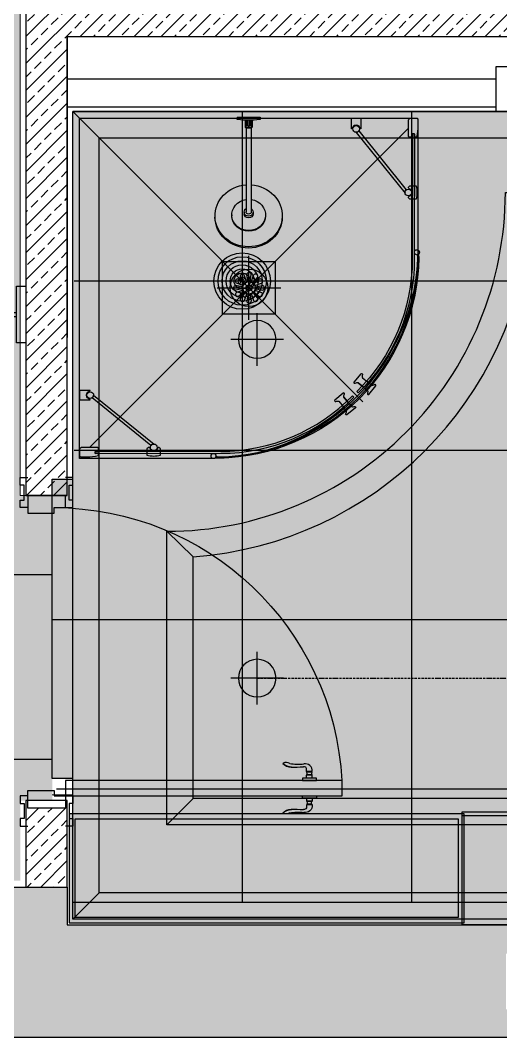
# Model space of a CAD drawing. Header units: millimetres. Extents: x 10553 to 38258, y 46576 to 64025.
# Drawn here: x 19473 to 20750, y 53250 to 55953 of the extents above; entities that cross this region are included whole.
import ezdxf

# ---------------------------------------------------------------- set-up
doc = ezdxf.new("R2010")
doc.units = ezdxf.units.MM
doc.linetypes.add('ACAD_ISO10W100', pattern=[18, 12, -3, 0, -3])
for name, color, linetype in [('ceiling', 232, 'Continuous'), ('doors', 4, 'Continuous'), ('floor', 172, 'Continuous'), ('floor hatch', 252, 'Continuous'), ('furn', 34, 'Continuous'), ('gyps.wall', 3, 'Continuous'), ('light', 230, 'Continuous'), ('plaster', 81, 'Continuous'), ('sanitari', 144, 'Continuous'), ('txt', 164, 'Continuous'), ('wall', 5, 'Continuous')]:
    doc.layers.add(name, color=color, linetype=linetype)
pattern_1 = [(45, (352282.3624041049, -105640.2193394871), (-35.92102448427661, 35.92102448427661), []), (45, (352318.2834441049, -105640.2193394871), (-35.92102448427661, 35.92102448427661), [25.4, -12.7])]

# ---------------------------------------------------------------- blocks, each defined once
blk = doc.blocks.new('downlight')
at = {"color": 0}
for p, q in [((0, 10.5), (0, -10.5)), ((-10.5, 0), (10.5, 0))]:
    blk.add_line(p, q, dxfattribs=at)
blk.add_circle((0, 0), 7.5, dxfattribs=at)
blk = doc.blocks.new('wall sconce')
at = {"color": 0}
for p, q in [((-0.5, -11.52086962844987), (-0.5, -2.5)), ((0.5, -11.52086962844623), (0.5, -2.499999999996362)), ((0, -8.5), (0, -26.5)), ((-9, -17.5), (9, -17.5))]:
    blk.add_line(p, q, dxfattribs=at)
blk.add_lwpolyline([(-7.5, -2.5), (7.5, -2.499999999998181), (7.5, 1.818989403545856e-12), (-7.5, 0)], close=True, dxfattribs=at)
blk.add_circle((0, -17.5), 6, dxfattribs=at)
blk = doc.blocks.new('air diffuser')
at = {"color": 0}
for centre, radius in [((0, 0), 149.9999999999932), ((-3.155443620884047e-30, -2.842170943040401e-14), 128.5714285714285), ((-3.155443620884047e-30, -2.842170943040401e-14), 107.1428571428571), ((-3.155443620884047e-30, -2.842170943040401e-14), 85.71428571428567), ((-3.155443620884047e-30, -2.842170943040401e-14), 64.28571428571425), ((-3.155443620884047e-30, -2.842170943040401e-14), 42.85714285714282), ((-3.155443620884047e-30, -2.842170943040401e-14), 21.4285714285714)]:
    blk.add_circle(centre, radius, dxfattribs=at)
blk = doc.blocks.new('upshower (plan)')
for p, q in [((261.4834198435638, 89.5), (265.0000000000036, 89.5)), ((0, 30.93812952295957), (0, -30.93812952295957)), ((0, 30.93812952295957), (4.236353054824576, 30.93812952295866)), ((259.5297642011428, 44.99999999999818), (261.4834198436038, 44.99999999999818)), ((8.000000000003638, 9), (26, 8.999999999996362)), ((8, 6), (22.99999999999636, 5.999999999995453)), ((8, 2), (22.99999999999636, 1.999999999995453)), ((20.99999999999272, 5.999999999996362), (20.99999999999272, 1.999999999996362)), ((22.99999999999636, 8.999999999996362), (22.99999999999636, 5.999999999995453)), ((22.99999999999636, 1.999999999995453), (22.99999999999636, -2.000000000003638)), ((26, 8.999999999995453), (26, -9.000000000004547)), ((26, 8.999999999996362), (28, 6.999999999995453)), ((28, 6.999999999995453), (28.00000000000364, -7.000000000005457)), ((28, 6.999999999995453), (250.933679374386, 6.999999999989996)), ((251.71514163135, 11.99999999999818), (256.4039151732286, 11.99999999999818)), ((8, -2), (22.99999999999636, -2.000000000004547)), ((8, -6), (23, -6.000000000004547)), ((7.999999999996362, -9), (26.00000000000364, -9.000000000004547)), ((20.99999999999272, -2.000000000003638), (20.99999999999272, -6.000000000004547)), ((22.99999999999636, -6.000000000003638), (23, -9.000000000003638)), ((26.00000000000364, -9.000000000004547), (28.00000000000364, -7.000000000005457)), ((28.00000000000364, -7.000000000005457), (250.933679374386, -7.000000000010004)), ((251.71514163135, -11.99999999999818), (256.4039151732286, -11.99999999999818)), ((0, -31.06187047704043), (4.221181075423374, -31.06187047704134)), ((259.5297642011428, -44.99999999999909), (261.4834198436038, -44.99999999999909)), ((261.4834198435638, -89.50000000000091), (265.0000000000036, -89.50000000000091))]:
    blk.add_line(p, q)
for centre, radius, start, end in [((4.236353054824576, 28.93812952295957), 2, 6.975205051710151, 90), ((-232.2919645948496, -9.094947017729282e-13), 240.2919645948497, 352.994819418393, 6.975205051710151), ((4.221181075423374, -29.06187047704043), 2, 270, 352.994819418393)]:
    blk.add_arc(centre, radius, start, end)
for centre, major_axis, ratio, start_param, end_param in [((261.4834198435638, 0), (0, -89.5), 0.9205048534524151, 4.790681230737974, 10.91728203721117), ((265.0000000000036, 0), (0, -89.5), 0.9205048534524151, 0, 3.141592653589793), ((259.5297642011428, 0), (0, -44.99999999999818), 0.9205048534523149, 4.868578810445346, 10.83938445750402), ((261.4834198436038, 1.818989403545856e-12), (0, -44.99999999999818), 0.9205048534523149, 0, 3.141592653589793), ((251.71514163135, 0), (0, -11.99999999999818), 0.9205048534533065, 5.335215565797829, 10.37274770215325), ((250.933679374386, 0), (0, -7.000000000001819), 0.9205048534524081, 0, 3.141592653589793), ((256.4039151732286, 0), (0, -11.99999999999818), 0.9205048534533065, 0, 3.141592653589793)]:
    blk.add_ellipse(centre, major_axis=major_axis, ratio=ratio, start_param=start_param, end_param=end_param)
blk = doc.blocks.new('door-handle')
at = {"color": 0}
for p, q in [((-32, 10), (-32, -10.00000000000728)), ((-30, 9), (-32, 9)), ((-30, 9), (-30, -9)), ((-19, 9), (-21, 9)), ((-21, 9), (-21, -9)), ((-19, 10), (-19, -10.00000000000728)), ((-9, 10), (-19, 10)), ((0, 25), (-9, 25)), ((-9, 25), (-9, -25)), ((0, -25), (0, 25)), ((-32, -10.00000000000364), (-40.34172901356942, -10.00000000000364)), ((-30, -9), (-32, -9)), ((-19, -9), (-21, -9)), ((-9, -10), (-19, -10.00000000000364)), ((-9, -25), (0, -25)), ((-61.67027487228916, -93.05419732806331), (-60.75208368415406, -94.01785612024833))]:
    blk.add_line(p, q, dxfattribs=at)
for centre, radius, start, end in [((-34.46362960745319, -14.92424038324498), 25.04570281554129, 84.35495152263769, 191.5747182569977), ((-25.49999999999818, 16.17089144310557), 8.465913068820786, 237.8902061553036, 302.1097938446965), ((-242.8306956194119, -39.24300342557399), 184.8403687438857, 350.5395445302115, 5.991388819178432), ((-39.67183528947498, -19.52468724937171), 9.54821579143467, 85.9768775786792, 192.3256840784366), ((-595.5908857967352, -61.5688183318307), 548.0530142172786, 359.6930381090062, 4.186108045202766), ((-25.49999999999818, -16.17089144310921), 8.465913068820786, 57.89020615530352, 122.1097938446965), ((-38.8885466585707, -82.44414781276464), 25.13126123219481, 149.329352931917, 204.972632821159), ((-91.0594398050871, -62.15080612508973), 42.64671855244374, 313.5613391426849, 358.16915816811), ((-90.1706845965, -63.14248529410906), 42.64671855244374, 313.5613391426849, 358.16915816811)]:
    blk.add_arc(centre, radius, start, end, dxfattribs=at)
blk = doc.blocks.new('door830x100')
at = {"layer": 'doors', "color": 34, "linetype": 'ByBlock'}
for points in [[(-798, 49.99999999941792), (-798, 69.99999999941792), (-818, 69.99999999941792), (-818, 59.99999999941792), (-858, 59.99999999941792), (-858, 69.99999999941792), (-878, 69.99999999941792), (-878, 49.99999999994179)], [(-32, 49.99999999947613), (-32, 69.99999999947613), (-11.99999999988358, 69.99999999947613), (-11.99999999988358, 59.99999999947613), (28.00000000011642, 59.99999999947613), (28.00000000011642, 69.99999999947613), (48.00000000011642, 69.99999999947613), (48.00000000011642, 50)], [(-830, -50), (-830, 50), (-783, 50), (-783, -20.00000000023283), (-798, -20.00000000023283), (-798, -49.99999999953434), (-830, -49.99999999953434)], [(0, -50), (0, 50), (-47, 50), (-47, -20.00000000023283), (-32, -20.00000000023283), (-32, -49.99999999953434), (0, -49.99999999953434)], [(-798, -49.99999999941792), (-798, -69.99999999941792), (-818, -69.99999999941792), (-818, -59.99999999941792), (-858, -59.99999999941792), (-858, -69.99999999941792), (-878, -69.99999999941792), (-878, -49.99999999994179)], [(-32.80858699325472, -49.75449797010515), (-32.80858699325472, -785.7173125297413), (-72.80858699325472, -785.7173125297413), (-72.80858699325472, -49.75449797010515), (-32.80861311242916, -49.72217506961897)], [(-32, -49.99999999947613), (-32, -69.99999999947613), (-12, -69.99999999947613), (-11.99999999988358, -59.99999999947613), (28, -59.99999999947613), (28, -69.99999999947613), (48, -69.99999999947613), (48, -50)]]:
    blk.add_lwpolyline(points, dxfattribs=at)
at = {"layer": 'doors'}
blk.add_arc((-32, -20.00000000029104), 766, 180, 266.9493312659262, dxfattribs=at)
at = {"layer": 'doors', "color": 34, "linetype": 'ByBlock', "zscale": 0.07530120532436947}
for p, xscale, yscale, rotation in [((-72.80858700023964, -698.8639850391774), -0.753012053319253, 0.753012053319253, 179.9999999689973), ((-32.80858700105455, -698.8639850391774), 0.7530120532028377, 0.7530120532028377, 180.0000000310027)]:
    blk.add_blockref('door-handle', p, dxfattribs=dict(at, xscale=xscale, yscale=yscale, rotation=rotation))
blk = doc.blocks.new('ERFF')
at = {"layer": 'furn', "linetype": 'ByBlock'}
blk.add_hatch(color=254, dxfattribs=at).paths.add_polyline_path([(524.9999999998254, 0), (-524.9999999998254, 0), (-524.9999999998254, -289.9999999994761), (524.9999999998254, -289.9999999994761)])
for points in [[(524.9999999998254, 0), (-524.9999999998254, 0), (-524.9999999998254, -289.9999999994761), (524.9999999998254, -289.9999999994761)], [(509.9999999998254, -15), (-509.9999999998254, -15), (-509.9999999998254, -274.9999999994761), (509.9999999998254, -274.9999999994761)]]:
    blk.add_lwpolyline(points, close=True, dxfattribs=at)
blk = doc.blocks.new('FLOOR DRAIN (top)')
at = {"color": 40}
for p, q in [((-7.275957614183426e-12, -84.83372583614255), (-7.275957614183426e-12, 84.83372583614255)), ((-84.83372583614255, 0), (84.83372583614255, 0))]:
    blk.add_line(p, q, dxfattribs=at)
at = {"color": 0}
for p, q in [((-12.01897258224199, 14.8236120161032), (-22.76105382772221, 27.43678149612742)), ((-6.828138290482457, 17.82054159107565), (-12.38042285987467, 33.43004157977293)), ((-2.996929575565446, 18.84711087291362), (-5.993260083647328, 35.14147668758915)), ((2.996929575419927, 18.84711087231244), (5.993260083640052, 35.14147668759006)), ((6.828138290467905, 17.82054159107565), (12.38042285986012, 33.43004157977293)), ((12.01897258222743, 14.8236120161032), (22.76105382770766, 27.43678149612742)), ((-18.84711087230244, 2.996929575423565), (-35.14147668758233, 5.99326008364369)), ((-17.82054159166728, 6.828138290660263), (-33.4300415797843, 12.38042285985966)), ((-14.82361201565072, 12.01897258181589), (-27.43678149614425, 22.7610538277072)), ((14.82361201563617, 12.01897258181589), (27.4367814961297, 22.7610538277072)), ((17.82054159165273, 6.828138290660263), (33.43004157976975, 12.38042285985966)), ((18.84711087228789, 2.996929575423565), (35.14147668756777, 5.99326008364369)), ((-18.84711087290634, -2.996929575561808), (-35.14147668758233, -5.99326008364369)), ((-17.82054159166, -6.828138290604329), (-33.43004157979158, -12.38042285975462)), ((-14.823612015658, -12.01897258176905), (-27.4367814961879, -22.7610538276208)), ((-12.01897258225654, -14.823612016065), (-22.76105382778042, -27.43678149605603)), ((-6.828138290511561, -17.82054159105382), (-12.38042285994743, -33.43004157973382)), ((-2.996929575565446, -18.84711087291362), (-5.993260083647328, -35.14147668758915)), ((2.996929575419927, -18.84711087231244), (5.993260083640052, -35.14147668759006)), ((6.828138290467905, -17.8205415910752), (12.38042285986012, -33.43004157977248)), ((12.01897258222743, -14.82361201610274), (22.76105382770766, -27.43678149612697)), ((14.82361201563617, -12.01897258181543), (27.4367814961297, -22.76105382770675)), ((17.82054159165273, -6.828138290659808), (33.43004157976975, -12.38042285985921)), ((18.84711087289179, -2.996929575561808), (35.14147668756777, -5.99326008364369))]:
    blk.add_line(p, q, dxfattribs=at)
blk.add_lwpolyline([(-70.00000000000728, 70), (69.99999999999272, 70), (69.99999999999272, -70), (-70.00000000000728, -70), (-70.00000000000728, 70)], dxfattribs=at)
for centre, radius in [((-7.275957614183426e-12, 0), 50), ((-7.275957614183426e-12, 0), 16.52961161126177), ((0, 0), 7.8)]:
    blk.add_circle(centre, radius, dxfattribs=at)
for centre, radius, start, end in [((-17.50542444628081, 30.32028454900819), 5.9946834821357, 31.24860867098381, 208.7513913291787), ((-7.275957614183426e-12, 35.01084889254844), 5.9946834821357, 1.248608670874436, 178.7513913291255), ((17.50542444626626, 30.32028454900819), 5.9946834821357, 331.2486086708213, 148.7513913290162), ((-35.01084889254707, 0), 5.9946834821357, 91.24860867095373, 268.7513913290463), ((-30.32028454901592, 17.50542444626944), 5.9946834821357, 61.24860867083832, 238.7513913291243), ((0, 0), 27, 170.5589317933889, 189.4410682066368), ((0, 0), 27, 140.5589317934831, 159.4410682067066), ((-19.62613680682261, 0), 3.096525195560387, 284.5710687886054, 75.42893121139467), ((-16.99673305286706, 9.813068403410853), 3.096525195560387, 254.5710687886634, 45.42893121139386), ((0, 0), 27, 110.5589317935191, 129.4410682067642), ((-9.813068403418583, 16.99673305285569), 3.096525195560387, 224.5710687884776, 15.42893121138847), ((0, 0), 27, 80.55893179332888, 99.44106820667538), ((-7.275957614183426e-12, 19.62613680682216), 3.096525195560387, 194.5710687885867, 345.4289312114133), ((9.813068403404031, 16.99673305285569), 3.096525195560387, 164.5710687886115, 315.4289312115224), ((0, 0), 27, 50.55893179325238, 69.44106820648092), ((16.99673305285251, 9.813068403410853), 3.096525195560387, 134.5710687886061, 285.4289312113365), ((19.62613680680806, 0), 3.096525195560387, 104.5710687886053, 255.4289312113946), ((0, 0), 27, 20.55893179331781, 39.44106820653699), ((0, 0), 27, 350.5589317933632, 9.44106820661111), ((30.32028454900137, 17.50542444626944), 5.9946834821357, 301.2486086708757, 118.7513913291617), ((35.01084889253252, 0), 5.9946834821357, 271.2486086709537, 88.75139132904629), ((-30.32028454904503, -17.5054244461744), 5.9946834821357, 121.2486086708216, 298.7513913287586), ((0, 0), 27, 200.558931793147, 219.4410682064364), ((-16.99673305286706, -9.813068403357192), 3.096525195560387, 314.5710687885147, 105.4289312113227), ((0, 0), 27, 230.5589317931862, 249.4410682064626), ((-9.813068403440411, -16.99673305282477), 3.096525195560387, 344.5710687883499, 135.428931211137), ((0, 0), 27, 260.5589317933246, 279.4410682066711), ((-7.275957614183426e-12, -19.62613680682216), 3.096525195560387, 14.57106878858668, 165.4289312114133), ((9.813068403404031, -16.99673305285523), 3.096525195560387, 44.5710687884776, 195.4289312113885), ((0, 0), 27, 290.5589317935191, 309.4410682067476), ((16.99673305285251, -9.813068403410398), 3.096525195560387, 74.57106878866347, 225.4289312113939), ((0, 0), 27, 320.558931793463, 339.4410682066821), ((30.32028454900137, -17.50542444626899), 5.9946834821357, 241.2486086708383, 58.75139132912432), ((-17.5054244463463, -30.32028454895317), 5.9946834821357, 151.2486086706843, 328.7513913288825), ((-7.275957614183426e-12, -35.01084889254844), 5.9946834821357, 181.2486086708744, 358.7513913291256), ((17.50542444626626, -30.32028454900774), 5.9946834821357, 211.2486086709838, 28.75139132917867)]:
    blk.add_arc(centre, radius, start, end, dxfattribs=at)
blk = doc.blocks.new('Radaway Torrenta 1000')
at = {"color": 0}
for points in [[(803.9854430952837, 7.275957614183426e-12), (831.3854430952779, 7.275957614183426e-12), (831.3854430952779, -32.00000000032014), (830.3447791174403, -31.88611130922072, 0.8599275104032426), (805.0261070731212, -31.886111309228, 2.343426449487292e-10), (803.9854430951673, -32.00000000083674), (803.9854430952983, -3.274180926382542e-10)], [(817.6854430953099, -42.00000000032014), (962.1435455987375, -221.2121007169771, -0.2912364209258837), (966.2840388058976, -211.3099382970904), (826.0408159439539, -37.36334325282951, -0.2313709498884742), (817.6854430953244, -42.00000000034197, 5.91949693062165)], [(976.3420087026607, -199.5020000003424), (994.8420087026607, -199.5020000003497, -0.1249999999999606), (994.8420087026752, -239.5020000003497), (976.3420087026461, -239.5020000003424), (971.8420087026752, -235.0020000003569, -0.3000690310983791), (973.8614500504336, -230.6591692898728, 0.6875851117325136), (976.8302955987019, -209.9899286494474, -0.1604470630438655), (972.9953453072376, -207.8024446859999, -0.2234079039886681), (971.8420087026607, -204.0020000004079), (976.3420087026607, -199.5020000003424), (994.8420087026607, -199.5020000003497)], [(0, -803.9854430955165), (1.455191522836685e-11, -831.3854430955107), (32.00000000033469, -831.3854430955107), (31.88611130924255, -830.3447791176732, -0.8599275104032426), (31.88611130924255, -805.0261070733541, -2.343426449487292e-10), (32.00000000084401, -803.9854430954001), (3.346940502524376e-10, -803.9854430955311)], [(42.00000000033469, -817.6854430955282), (221.2121007170354, -962.1435455988976, 0.2912364209258837), (211.3099382971559, -966.2840388060722), (37.36334325284406, -826.0408159441868, 0.2313709498884742), (42.0000000003638, -817.6854430955427, -5.91949693062165)], [(199.5020000004006, -976.3420087028353), (199.5020000004297, -994.8420087028353, 0.1249999999999606), (239.5020000004297, -994.8420087028353), (239.5020000004006, -976.3420087028062), (235.0020000004297, -971.8420087028353, 0.3000690310983791), (230.6591692899383, -973.8614500505937, -0.6875851117325136), (209.9899286495202, -976.8302955988765, 0.1604470630438655), (207.8024446860654, -972.9953453074122, 0.2234079039886681), (204.0020000004733, -971.8420087028353), (199.5020000004006, -976.3420087028353), (199.5020000004297, -994.8420087028353)]]:
    blk.add_lwpolyline(points, format="xyb", dxfattribs=at)
for points, elevation in [([(973.8423762196471, -3.492459654808044e-10), (998.8420087026607, -3.492459654808044e-10), (998.8420087026607, -3.000000000349246), (999.8420087026607, -3.000000000349246), (999.8420087026607, -21.65000000036525, -0.05828089690377761), (995.8420087026752, -55.85000000034779), (989.8420087026607, -55.85000000034779), (989.8420087026607, -46.85000000034779), (983.8420087026607, -46.85000000034779), (983.8420087026607, -55.85000000034779), (973.8420087026607, -55.85000000034779), (971.8420087026607, -53.85000000034779), (971.8420087026607, -5.000000000349246), (973.8420087026607, -2.995551275809703), (973.8423762196471, -3.492459654808044e-10), (998.8420087026607, -3.492459654808044e-10)], -1855), ([(983.8420124318363, -47.11125964050007), (983.4291311177658, -417.4329550998809, -0.201163645386709), (819.7651548219874, -806.4645055200308), (819.7651548219874, -806.4645055200308)], -1849), ([(989.8420087026607, -47.11794919278327), (989.4291273885901, -417.4396446521641, -0.2012123826611781), (823.98467672283, -810.6840274208735), (819.7651548219874, -806.4645055200308)], -1849), ([(824.6588614610955, -824.8168527587914), (827.6152692897303, -827.6152692897085, 0.1935099259053533), (1003.842008702661, -412.0020000003424, 0.18643015648998), (1000.532039898899, -402.9310964938559), (997.5108036117454, -404.7686900307745, -0.1927104077884867), (999.8420087026607, -412.0020000003497, -0.1935174728725266), (824.6588614610955, -824.8168527587914, 3.718969769512925)], -1843), ([(838.9520409368706, -794.1021546903139), (823.413724711063, -781.1155613999726, 0.3605422399516087), (823.413724711063, -781.1155613999726, 0.1871825763086363), (814.1857378317654, -783.5101266480051, 0.2948197785460099), (814.1857378317654, -783.5101266480051, -0.7193050930109963), (811.575160816923, -779.6669741834557), (832.4657581317879, -754.7705297820212, -0.8752147315529182), (836.4999133817619, -757.3292788372783, 0.187171545707243), (835.9480830999382, -766.1776947591497), (851.3134724323609, -778.8332054715429)], -918.5), ([(823.3420872321149, -781.4829668128659), (851.3381936989899, -804.1152009645302, -0.3605422399516087), (851.3381936989899, -804.1152009645302, -0.1871825763086363), (850.756328339412, -813.6310360447824, -0.2948197785460099), (850.756328339412, -813.6310360447824, 0.7193050930109963), (855.0285143289948, -815.4567852298351), (875.4603923826362, -790.1825224471831, 0.8752147315529182), (872.1760123788699, -786.7134514909412, -0.187171545707243), (863.5973205311457, -788.9506432949711), (851.3134724323609, -778.8332054715429)], -918.5), ([(47.11125964055827, -983.8420124320546), (417.4329550999537, -983.4291311178677, 0.201163645386709), (806.4645055200526, -819.7651548219728), (806.4645055200526, -819.7651548219728)], -1849), ([(47.11794919286331, -989.842008702879), (417.4396446522296, -989.429127388692, 0.2012123826611781), (810.6840274208953, -823.9846767228155), (806.4645055200526, -819.7651548219728)], -1849), ([(824.8168527587986, -824.6588614610664), (827.6152692897303, -827.6152692897012, -0.1935099259053533), (412.0020000004151, -1003.842008702763, -0.18643015648998), (402.9310964939214, -1000.532039899015), (404.7686900308472, -997.5108036118472, 0.1927104077884867), (412.0020000004297, -999.8420087027625, 0.1935174728725266), (824.8168527587986, -824.6588614610664, -3.718969769512925)], -1843), ([(794.1021546903357, -838.9520409368561), (781.1155613999872, -823.4137247110484, -0.3605422399516087), (781.1155613999872, -823.4137247110484, -0.1871825763086363), (783.5101266480197, -814.1857378317509, -0.2948197785460099), (783.5101266480197, -814.1857378317509, 0.7193050930109963), (779.6669741834776, -811.5751608169085), (754.7705297820357, -832.4657581317879, 0.8752147315529182), (757.3292788372928, -836.4999133817619, -0.187171545707243), (766.1776947591716, -835.9480830999382), (778.833205471572, -851.3134724323463)], -918.5), ([(781.4829668128805, -823.3420872321003), (804.1152009645593, -851.3381936989754, 0.3605422399516087), (804.1152009645593, -851.3381936989754, 0.1871825763086363), (813.6310360448115, -850.7563283393974, 0.2948197785460099), (813.6310360448115, -850.7563283393974, -0.7193050930109963), (815.4567852298642, -855.0285143289802), (790.1825224472122, -875.4603923826216, -0.8752147315529182), (786.7134514909703, -872.1760123788554, 0.187171545707243), (788.9506432950002, -863.5973205311311), (778.833205471572, -851.3134724323463)], -918.5), ([(4.220055416226387e-10, -973.84237621988), (4.220055416226387e-10, -998.8420087028935), (3.000000000422006, -998.8420087028935), (3.000000000422006, -999.8420087028935), (21.65000000044529, -999.8420087028935, 0.05828089690377761), (55.85000000042783, -995.8420087028935), (55.85000000042783, -989.842008702879), (46.85000000042783, -989.842008702879), (46.85000000041327, -983.842008702879), (55.85000000041327, -983.842008702879), (55.85000000041327, -973.842008702879), (53.85000000041327, -971.842008702879), (5.000000000422006, -971.8420087028935), (2.995551275875187, -973.8420087028935), (4.220055416226387e-10, -973.84237621988), (4.220055416226387e-10, -998.8420087028935)], -1855)]:
    blk.add_lwpolyline(points, format="xyb", dxfattribs=dict(at, elevation=elevation))
for centre, radius in [((817.6854430952808, -32.00000000032742), 9.848077530116598), ((971.8420087026607, -219.5020000003497, -30.50000000000273), 9.848077530115688), ((997.3420087025443, -396.0020000001241, 119.4999999999998), 7.5), ((32.00000000033469, -817.6854430955136), 9.848077530116598), ((219.5020000004151, -971.8420087028353, -30.50000000000273), 9.848077530115688), ((396.0020000001969, -997.3420087026607, 119.4999999999998), 7.5)]:
    blk.add_circle(centre, radius, dxfattribs=at)
blk = doc.blocks.new('sh 12')
h = blk.add_hatch(color=254)
h.dxf.hatch_style = 1
edge = h.paths.add_edge_path()
edge.add_line((3.856257535517216e-10, -904.3578078557985), (3.856257535517216e-10, 0))
edge.add_line((3.856257535517216e-10, 0), (898.9578078556588, 7.275957614183426e-12))
edge.add_line((898.9578078556588, 7.275957614183426e-12), (898.9578078556588, -2.700000000389991))
edge.add_line((898.9578078556588, -2.700000000389991), (899.857807855682, -2.700000000389991))
edge.add_line((899.857807855682, -2.700000000389991), (899.857807855682, -347.080164657571))
edge.add_arc((342.4044028652934, -347.0801646575637), 557.4534049903887, 271.4388217414173, 359.99999999999926, ccw=False)
edge.add_line((356.4018000094038, -904.3578078557985), (3.856257535517216e-10, -904.3578078557985))
at = {"layer": 'sanitari'}
for p, q in [((7.275957614183426e-12, -7.275957614183426e-12, 1669.50000004319), (753.9363916310322, -753.936391630974, 1669.50000004319)), ((27.00000000110958, -874.6578078552338, 4.302137313061394e-08), (874.6578078550301, -27.0000000011496, 4.302137313061394e-08))]:
    blk.add_line(p, q, dxfattribs=at)
blk.add_lwpolyline([(3.856257535517216e-10, -904.3578078557985), (3.856257535517216e-10, 0), (898.9578078556588, 7.275957614183426e-12), (898.9578078556588, -2.700000000389991), (899.857807855682, -2.700000000389991), (899.857807855682, -347.080164657571, -0.4068773571567856), (356.4018000094038, -904.3578078557985), (3.856257535517216e-10, -904.3578078557985)], format="xyb", dxfattribs=at)
at = {"layer": 'sanitari', "xscale": 0.9000000000232831, "yscale": 0.9000000000232831, "zscale": 0.9000000000232831}
blk.add_blockref('Radaway Torrenta 1000', (7.275957614183426e-12, -7.275957614183426e-12, 1669.50000004319), dxfattribs=at)
at = {"layer": 'sanitari'}
blk.add_blockref('FLOOR DRAIN (top)', (450.8289039281735, -450.8289039281735, 4.302137313061394e-08), dxfattribs=at)
blk = doc.blocks.new('ewf3')
at = {"linetype": 'ByBlock'}
h = blk.add_hatch(color=254, dxfattribs=at)
edge = h.paths.add_edge_path(flags=16)
edge.add_ellipse((-19.81801991176326, 277.0709068966535), major_axis=(-291.375, -2.37264149878763e-11), ratio=0.5577005577005577, start_angle=0, end_angle=360, ccw=False)
edge = h.paths.add_edge_path()
edge.add_line((830.0000000002328, 299.9999999996944), (830, 2.182787284255028e-10))
edge.add_line((830, 2.182787284255028e-10), (-830, -2.182787284255028e-10))
edge.add_line((-830, -2.182787284255028e-10), (-830, 299.9999999996944))
edge.add_line((-830, 299.9999999996944), (-499.7305836383021, 299.9999999996944))
edge.add_arc((-20, -35.27261017421836), 585.276990843459, 34.94880919388032, 145.0511908061198, ccw=False)
edge.add_line((459.7305836383021, 299.9999999996944), (830.0000000002328, 299.9999999996944))
edge = h.paths.add_edge_path(flags=16)
edge.add_arc((-19.81801991187967, 46.75381674255186), 15, 0, 360)
at = {"linetype": 'ByBlock', "true_color": 0xdbd3c7}
h = blk.add_hatch(color=254, dxfattribs=at)
edge = h.paths.add_edge_path()
edge.add_ellipse((-19.81801991176326, 277.0709068966535), major_axis=(-291.375, -2.37264149878763e-11), ratio=0.5577005577005577, start_angle=0, end_angle=360, ccw=False)
at = {"color": 30}
for p, q in [((-499.7305836383021, 299.9999999996944), (-494.5251687108539, 289.9999999996944)), ((455.0635911934078, 289.9999999996944), (459.7305836383021, 299.9999999996944)), ((820.0000000002328, 289.9999999996944), (830.0000000002328, 299.9999999996944)), ((820.0000000002328, 289.9999999996944), (820.0000000003492, 2.182787284255028e-10))]:
    blk.add_line(p, q, dxfattribs=at)
at = {"color": 30, "linetype": 'ByBlock'}
for p, q in [((-19.81801991176326, 260.0000000003929), (-19.81801991176326, 158.8647362349293)), ((33.27799356507603, 209.4323681176611), (-72.91403338860255, 209.4323681176611))]:
    blk.add_line(p, q, dxfattribs=at)
blk.add_lwpolyline([(830.0000000002328, 299.9999999996944), (830, 2.182787284255028e-10), (-830, -2.182787284255028e-10), (-830, 299.9999999996944), (-499.7305836383021, 299.9999999996944, -0.521134964490902), (459.7305836383021, 299.9999999996944), (830.0000000002328, 299.9999999996944)], format="xyb")
at = {"color": 30}
blk.add_lwpolyline([(-830, 289.9999999996944), (-494.5251687108539, 289.9999999996944, -0.5265660762545222), (455.0635911934078, 289.9999999996944), (820.0000000002328, 289.9999999996944)], format="xyb", dxfattribs=at)
for centre, radius in [((-19.81801991199609, 209.2030281176703), 37.5), ((-19.81801991199609, 209.4323681176611), 26), ((-19.81801991187967, 46.75381674255186), 15)]:
    blk.add_circle(centre, radius)
at = {"color": 0, "linetype": 'ByBlock', "extrusion": (0, 0, -1)}
blk.add_ellipse((-19.81801991176326, 277.0709068966535), major_axis=(-291.375, -2.37264149878763e-11), ratio=0.5577005577005577, dxfattribs=at)
at = {"color": 30, "linetype": 'ByBlock'}
blk.add_open_spline([(-347.9430199117633, 277.0709068966535), (-347.9430199117633, 283.0893712796824), (-347.5033922744915, 289.107576012655), (-345.7608503479278, 301.0447077269637), (-344.4582313337596, 306.9632352001645), (-341.0335670291679, 318.6156723163294), (-338.9119379349286, 324.3494492218742), (-333.9095646771602, 335.5698890412314), (-331.0291638631606, 341.0566569171933), (-322.987487904611, 354.3700248909736), (-317.4021327480441, 362.0201962303399), (-304.8846577755176, 376.6175010067382), (-297.9525157735916, 383.5659943277569), (-282.9039183744462, 396.7393069818063), (-274.7869730774546, 402.9647994746483), (-248.8223636980401, 420.5667881113914), (-229.3919454675633, 430.8349844145559), (-187.355409305077, 448.2703176216601), (-164.7455536742928, 455.4344901813165), (-117.4656619080342, 466.475149004822), (-92.79682761372533, 470.3491052053141), (-42.63853368384298, 474.6801112246321), (-17.15173223474994, 475.1362238219444), (33.34758150624111, 472.6139266668615), (58.35731057659723, 469.6360563206981), (106.6382727902383, 460.3454279642756), (129.9077097052941, 454.0347778093274), (173.5484094111016, 438.2562808458315), (193.921560921357, 428.7916657118622), (225.3884661509655, 410.0554097024287), (237.4623765873257, 401.5233322199929), (256.9895109708887, 384.9096781677363), (264.8823682321236, 377.0988430972066), (278.9474742474267, 360.5850566904555), (285.1197028562892, 351.8795977758564), (294.2389191042166, 335.818833253099), (297.6019764860393, 328.6297499257344), (303.0193004067987, 313.8883504755358), (305.0721744756447, 306.3360593373509), (307.7596921427175, 291.0328516079899), (308.3931700789835, 283.2831629425491), (308.2018783569802, 267.7964614037628), (307.377205651952, 260.0612484640878), (304.3183885534527, 244.8124361750233), (302.0855093623977, 237.2999140170723), (296.3256396685028, 222.6551699311967), (292.7999909440987, 215.522834834308), (284.5930435662158, 201.731875848418), (279.9124243949773, 195.0725162502058), (269.5247393654427, 182.2710311507544), (263.8177394433878, 176.1282037252531), (251.4867415875196, 164.3771905143367), (244.8625365564367, 158.7685844374791), (222.8211471671239, 142.050178910853), (205.9431612346089, 131.901964569246), (169.2474011441227, 114.1724867803714), (149.4254550246987, 106.5924945453153), (107.6687587392516, 94.14129174697155), (85.7339596740203, 89.27207683639426), (40.67294081288856, 82.36842093402811), (17.54817064420786, 80.33507080258278), (-28.90652891399805, 79.16322819671768), (-52.2346144230105, 80.0249121706729), (-98.0976925957948, 84.61847899392887), (-120.6309940627543, 88.34965430143347), (-163.9493846788537, 98.58072972622176), (-184.7337049811613, 105.0789648748614), (-223.6827744793845, 120.7012548355415), (-241.8495939746499, 129.8232708007126), (-270.604738827562, 147.9460804154951), (-281.9500444430159, 156.3954179040302), (-300.3279868977843, 172.8213153077377), (-307.7693755705841, 180.5526735252497), (-320.9898636590224, 196.8525010507001), (-326.7687034894479, 205.4232962386886), (-335.3323414545739, 221.3271138766868), (-338.4952943815151, 228.5148779587907), (-343.5166410970269, 243.2295412672829), (-345.3736630693311, 250.7562712831568), (-347.4683646956692, 264.5653938307223), (-347.9430199117633, 270.8179935002845), (-347.9430199117633, 277.0709068966535)], degree=3, knots=[0, 0, 0, 0, 0.08123208546024704, 0.08123208546024704, 0.1624641709204941, 0.1624641709204941, 0.2436962563807411, 0.2436962563807411, 0.3249283418409882, 0.3249283418409882, 0.4460878804705721, 0.4460878804705721, 0.567247419100156, 0.567247419100156, 0.6884069577297398, 0.6884069577297398, 0.9313344985822604, 0.9313344985822604, 1.174262039434781, 1.174262039434781, 1.417189580287302, 1.417189580287302, 1.660117121139822, 1.660117121139822, 1.903044661992343, 1.903044661992343, 2.145972202844864, 2.145972202844864, 2.388899743697384, 2.388899743697384, 2.561358880863779, 2.561358880863779, 2.69814091171033, 2.69814091171033, 2.834922942556882, 2.834922942556882, 2.939442382158102, 2.939442382158102, 3.043961821759321, 3.043961821759321, 3.148481261360541, 3.148481261360541, 3.253000700961761, 3.253000700961761, 3.35752014056298, 3.35752014056298, 3.4620395801642, 3.4620395801642, 3.56655901976542, 3.56655901976542, 3.671078459366639, 3.671078459366639, 3.775597898967859, 3.775597898967859, 3.998495559842091, 3.998495559842091, 4.221393220716323, 4.221393220716323, 4.444290881590556, 4.444290881590556, 4.667188542464788, 4.667188542464788, 4.89008620333902, 4.89008620333902, 5.112983864213253, 5.112983864213253, 5.335881525087485, 5.335881525087485, 5.558779185961717, 5.558779185961717, 5.725321682555559, 5.725321682555559, 5.858386651300602, 5.858386651300602, 5.991451620045646, 5.991451620045646, 6.095120224737565, 6.095120224737565, 6.198788829429485, 6.198788829429485, 6.283185307179586, 6.283185307179586, 6.283185307179586, 6.283185307179586], dxfattribs=at)

msp = doc.modelspace()

# ---------------------------------------------------------------- hatches: boundary and pattern name
at = {"linetype": 'ByBlock'}
h = msp.add_hatch(dxfattribs=at)
h.set_pattern_fill('ANSI33', color=256, scale=8, style=0)
h.set_pattern_definition(pattern_1)
h.paths.add_polyline_path([(22307.63964736426, 55995.49100309401), (19597.63964736426, 55995.49100309401), (19597.63964736426, 57115.49100309401), (19487.63964736432, 57115.49100309401), (19487.63964736438, 54690.49100309401), (19597.63964736421, 54690.49100309401), (19597.63964736421, 55910.49100309401), (22307.63964736421, 55910.49100309401)])
h = msp.add_hatch(dxfattribs=at)
h.set_pattern_fill('ANSI33', color=256, scale=8, style=0)
h.set_pattern_definition(pattern_1)
h.paths.add_polyline_path([(19597.63964736421, 53850.49100309348), (19597.63964736426, 53860.49100309398), (19487.63964736432, 53860.49100309401), (19487.63964736432, 53650.49100309401), (19597.63964736421, 53650.49100309401)])
at = {"layer": 'floor hatch', "linetype": 'ByBlock', "true_color": 0xedd7ab}
h = msp.add_hatch(color=41, dxfattribs=at)
h.paths.add_polyline_path([(19067.63964736403, 57420.4910030943), (17107.63964736403, 57420.4910030943), (17107.63964736403, 54970.49100309392), (19067.63964736403, 54970.49100309392)], flags=16)
h.paths.add_polyline_path([(16597.63964736473, 56848.19390322201), (16702.63964736426, 56848.19390322201), (16702.6396473638, 58235.4910030938), (17292.63964736426, 58235.4910030938), (17292.63964736426, 58500.49100309401), (18492.63964736426, 58500.49100309401), (18492.63964736426, 58235.49100309401), (19472.63964736426, 58235.49100309401), (19472.63964736426, 58050.49100309401), (19557.6396473638, 58050.49100309401), (19557.6396473638, 57120.49100309401), (19472.63964736438, 57120.49100309401), (19472.63964736432, 54690.49100309401), (19557.6396473638, 54690.49100309401), (19557.6396473638, 53880.49100309401), (19487.63964736432, 53880.49100309401), (19472.63964736432, 53880.49100309401), (19472.63964736432, 53667.78810296603), (19222.63964736421, 53667.78810296601), (19222.63964736426, 53450.49100309401), (18322.63964736426, 53450.49100309401), (18322.63964736421, 53667.78810296601), (16702.63964736426, 53667.78810296601), (16702.63964736426, 55052.78810296601), (16597.63964736473, 55052.78810296603)])
msp.add_hatch(color=41, dxfattribs=at).paths.add_polyline_path([(19612.63964736421, 55710.49100309424), (22287.63964736423, 55710.49100309398), (22287.63964736421, 53609.36259215703), (19612.63964736421, 53609.36259215703), (19612.63964736421, 53939.36259215706), (19557.6396473638, 53939.36259215706), (19557.6396473638, 54734.36259215706), (19612.63964736421, 54734.36259215706)])
at = {"layer": 'wall', "true_color": 0x6e6e6e}
h = msp.add_hatch(color=8, dxfattribs=at)
h.paths.add_polyline_path([(11857.63964736426, 58250.49100309401), (11857.63964736426, 58750.49100309401), (10552.63964736426, 58750.49100309398), (10552.63964736426, 51945.49100309401), (11062.63964736426, 51945.49100309401), (11062.63964736426, 53250.49100309401), (13672.63964736426, 53250.49100309401), (13672.63964736426, 53050.49100309401), (14072.63964736426, 53050.49100309401), (14072.63964736426, 53250.49100309401), (15397.63964736426, 53250.49100309401), (15397.63964736426, 53650.49100309401), (11052.63964736426, 53650.49100309401), (11052.63964736426, 58250.49100309401)])
h.paths.add_polyline_path([(16407.63964736426, 53650.49100309401), (18322.63964736426, 53650.49100309401), (18322.63964736426, 53250.49100309401), (16407.63964736426, 53250.49100309401)])
h.paths.add_polyline_path([(14472.63964736426, 48005.49100309401), (14072.63964736426, 48005.49100309401), (14072.63964736426, 52045.49100309401), (13672.63964736426, 52045.49100309401), (13672.63964736426, 48000.49100309401), (11062.63964736426, 48000.49100309401), (11062.63964736426, 50130.49100309401), (10552.63964736426, 50130.49100309401), (10552.63964736426, 47500.49100309401), (14472.63964736426, 47500.49100309401)])
h.paths.add_polyline_path([(22337.63964736426, 49255.49100309404), (22807.63964736421, 49255.49100309404), (22807.63964736421, 47500.49100309401), (17277.63964736426, 47500.49100309465), (17277.63964736426, 48005.49100309401), (17702.63964736432, 48005.49100309401), (17802.63964736421, 48005.49100309404), (17802.63964736421, 48045.49100309404), (22337.63964736426, 48045.49100309404)])
h.paths.add_polyline_path([(22307.63964736421, 53955.49100309401), (22807.63964736421, 53955.49100309401), (22807.63964736421, 52650.49100309404), (22337.63964736426, 52650.49100309404), (22337.63964736426, 53250.49100309404), (19232.63964736426, 53250.49100309404), (19232.63964736426, 53650.49100309401), (19597.63964736415, 53650.49100309401), (19597.63964736421, 53550.49100309401), (22307.63964736421, 53550.49100309401)])
h.paths.add_polyline_path([(21902.63964736426, 58750.49100309401), (22807.63964736421, 58750.49100309401), (22807.63964736421, 54955.49100309401), (22307.63964736421, 54955.49100309401), (22307.63964736426, 58250.49100309401), (21902.63964736426, 58250.49100309401)])
h.paths.add_polyline_path([(18492.63964736426, 58750.49100309401), (20097.63964736432, 58750.49100309401), (20097.63964736432, 58250.49100309401), (18492.63964736426, 58250.49100309401)])
h.paths.add_polyline_path([(14657.63964736426, 58750.49100309401), (17292.63964736426, 58750.49100309401), (17292.63964736426, 58250.49100309401), (14657.63964736426, 58250.49100309401)])
h.paths.add_polyline_path([(20764.64913815312, 53473.57248649723), (20764.64913815312, 53325.81113165431), (21408.82917383831, 53325.81113165431), (21408.82917383831, 53473.57248649723)], flags=16)

# ---------------------------------------------------------------- linework, layer by layer
at = {"linetype": 'ByBlock'}
msp.add_line((19597.63964736421, 55910.49100309401), (19597.63964736421, 55110.49100309401), dxfattribs=at)
at = {"layer": 'ceiling', "color": 233}
for p, q in [((19612.63964736444, 55710.49100309401), (19682.63964736467, 55640.49100309401)), ((19932.63964736421, 53885.49100309421), (19862.63964736421, 53815.49100309421)), ((19612.63964736421, 53565.49100309424), (19682.63964736421, 53635.49100309424))]:
    msp.add_line(p, q, dxfattribs=at)
at = {"layer": 'ceiling', "linetype": 'ByBlock'}
msp.add_line((19862.63964736432, 54595.63319523813), (19932.63964736432, 54528.16256303957), dxfattribs=at)
for points in [[(19612.63964736421, 53565.49100309424), (19612.63964736432, 54845.63319523813), (19612.63964736438, 55710.49100309401, 0.4084853254331748), (19612.63964736438, 55710.49100309401), (19612.63964736438, 55710.49100309401), (22292.63964736421, 55710.49100309398), (22292.63964736421, 53565.49100309401)], [(19862.63964736421, 53815.49100309421), (19862.63964736432, 54595.63319523813), (19862.63964736432, 54595.63319523813, 0.4142142545384988), (20762.4974552202, 55495.49100309401), (20762.4974552202, 55495.49100309401), (22042.63964736421, 55495.49100309398), (22042.63964736421, 53815.49100309404)], [(19932.63964736421, 53885.49100309421), (19932.63964736432, 54528.16256303957, 0.3725037938382217), (20829.96808741876, 55425.49100309401), (21972.63964736421, 55425.49100309398), (21972.63964736421, 53885.49100309404)]]:
    msp.add_lwpolyline(points, format="xyb", close=True, dxfattribs=at)
at = {"layer": 'ceiling', "color": 233}
msp.add_lwpolyline([(19682.63964736421, 53635.49100309424), (19682.63964736467, 55640.49100309401), (19682.63964736467, 55640.49100309401, 0.4088073314584499), (19682.63964736467, 55640.49100309401), (19682.63964736467, 55640.49100309401), (22222.63964736421, 55640.49100309398), (22222.63964736421, 53635.49100309401)], format="xyb", close=True, dxfattribs=at)
at = {"layer": 'floor', "linetype": 'ByBlock'}
for p, q in [((20062.63964736421, 55710.49100309401), (20062.63964736421, 53609.36259215703)), ((20512.63964736421, 55710.49100309401), (20512.63964736421, 53609.36259215703)), ((22287.63964736415, 55260.49100309401), (19615.55322622991, 55260.49100309401)), ((22287.63964736421, 54810.50043535043), (19615.55322622991, 54810.50043535043)), ((16687.6396473638, 54480.49100309395), (19557.6396473638, 54480.4910030938)), ((22287.63964736421, 54360.50986760686), (19557.6396473638, 54360.50986760686)), ((16702.6396473638, 53990.49100309395), (19557.6396473638, 53990.4910030938)), ((22298.68285793136, 53910.51929986328), (19568.68285793095, 53910.51929986328))]:
    msp.add_line(p, q, dxfattribs=at)
at = {"layer": 'floor hatch', "linetype": 'ByBlock'}
msp.add_lwpolyline([(19612.63964736421, 55710.49100309424), (22287.63964736423, 55710.49100309398), (22287.63964736421, 53609.36259215703), (19612.63964736421, 53609.36259215703), (19612.63964736421, 53939.36259215706), (19557.6396473638, 53939.36259215706), (19557.6396473638, 54734.36259215706), (19612.63964736421, 54734.36259215706), (19612.63964736421, 55710.49100309424)], dxfattribs=at)
at = {"layer": 'gyps.wall', "color": 4, "linetype": 'ByBlock'}
for p, q in [((19597.63964736421, 55797.99100309401), (20737.63964736421, 55797.99100309399)), ((19597.63964736421, 55722.99100309401), (20737.63964736421, 55722.99100309399))]:
    msp.add_line(p, q, dxfattribs=at)
at = {"layer": 'gyps.wall', "linetype": 'ByBlock'}
msp.add_line((22287.63964736421, 55710.49100309398), (19612.63964736421, 55710.49100309401), dxfattribs=at)
at = {"layer": 'light', "color": 8, "linetype": 'ACAD_ISO10W100', "ltscale": 0.5}
for p, q in [((20102.63964736426, 54205.56897137387), (21802.63964736421, 54205.56897137393)), ((20102.63964736421, 54205.49100309424), (21802.63964736421, 54205.49100309424))]:
    msp.add_line(p, q, dxfattribs=at)
at = {"layer": 'plaster', "linetype": 'Continuous', "lineweight": 0}
msp.add_line((19612.63964736421, 55710.49100309401), (19612.63964736421, 54690.49100309401), dxfattribs=at)
at = {"layer": 'plaster', "linetype": 'Continuous', "lineweight": 0, "flags": 128}
msp.add_lwpolyline([(19487.63964736432, 57115.49100309401), (19472.63964736432, 57115.49100309401), (19472.63964736432, 54690.49100309401), (19487.63964736438, 54690.49100309401)], dxfattribs=at)
at = {"layer": 'plaster', "linetype": 'Continuous', "lineweight": 0}
msp.add_lwpolyline([(22287.63964736421, 53565.49100309398), (19612.63964736421, 53565.49100309398), (19612.63964736421, 53895.49100309401), (19557.6396473638, 53895.49100309401)], dxfattribs=at)
at = {"layer": 'sanitari', "color": 164, "linetype": 'ByBlock'}
msp.add_lwpolyline([(21237.63964736421, 55710.49100309398), (20737.63964736421, 55710.49100309398), (20737.63964736421, 55830.49100309398), (21237.63964736421, 55830.49100309398), (21237.63964736421, 55710.49100309398)], dxfattribs=at)
at = {"layer": 'txt', "linetype": 'ByBlock'}
msp.add_line((19597.63964736421, 54690.49100309401), (19592.6396473638, 54690.49100309401), dxfattribs=at)
at = {"layer": 'wall', "linetype": 'ByBlock'}
for points in [[(22307.63964736426, 55995.49100309401), (19597.63964736426, 55995.49100309401), (19597.63964736426, 57115.49100309401), (19487.63964736432, 57115.49100309401), (19487.63964736438, 54690.49100309401), (19597.63964736421, 54690.49100309401), (19597.63964736421, 55910.49100309401), (22307.63964736421, 55910.49100309401), (22307.63964736426, 55995.49100309401)], [(22307.63964736421, 53955.49100309401), (22807.63964736421, 53955.49100309401), (22807.63964736421, 52650.49100309404), (22337.63964736426, 52650.49100309404), (22337.63964736426, 53250.49100309404), (19232.63964736426, 53250.49100309404), (19232.63964736426, 53650.49100309401), (19597.63964736415, 53650.49100309401), (19597.63964736421, 53550.49100309401), (22307.63964736421, 53550.49100309401), (22307.63964736421, 53955.49100309401)]]:
    msp.add_lwpolyline(points, dxfattribs=at)
msp.add_lwpolyline([(19597.63964736421, 53880.49100309401), (19487.63964736432, 53880.49100309401), (19487.63964736432, 53650.49100309401), (19597.63964736421, 53650.49100309401)], close=True, dxfattribs=at)

# ---------------------------------------------------------------- block references
at = {"linetype": 'ByBlock'}
msp.add_blockref('ERFF', (20127.63964736403, 53845.49100309348), dxfattribs=at)
at = {"layer": 'ceiling', "color": 0, "xscale": 0.5, "yscale": 0.5, "zscale": 2}
msp.add_blockref('air diffuser', (20062.63964736444, 55260.49100309401), dxfattribs=at)
at = {"layer": 'doors', "color": 2, "linetype": 'ByBlock', "xscale": -1, "rotation": 90}
msp.add_blockref('door830x100', (19542.63964736426, 53860.49100309401), dxfattribs=at)
at = {"layer": 'light', "color": 61, "xscale": -10, "yscale": 10.00000000005821, "zscale": 10, "rotation": 270}
msp.add_blockref('wall sconce', (19487.63964736438, 55171.47500908049), dxfattribs=at)
at = {"layer": 'light', "color": 61, "xscale": -6.666599999996834, "yscale": 6.666599999996834, "rotation": 270}
for p in [(20102.63964736415, 55105.49100309398), (20102.63964736426, 54205.56897137384)]:
    msp.add_blockref('downlight', p, dxfattribs=at)
at = {"layer": 'sanitari'}
for name, p in [('sh 12', (19629.8763347653, 55693.25431569321)), ('ewf3', (21477.95428451424, 53550.49100309411))]:
    msp.add_blockref(name, p, dxfattribs=at)
at = {"layer": 'sanitari', "xscale": -1, "rotation": 90}
msp.add_blockref('upshower (plan)', (20079.81855129206, 55695.49100309401), dxfattribs=at)

doc.saveas('drawing.dxf')
